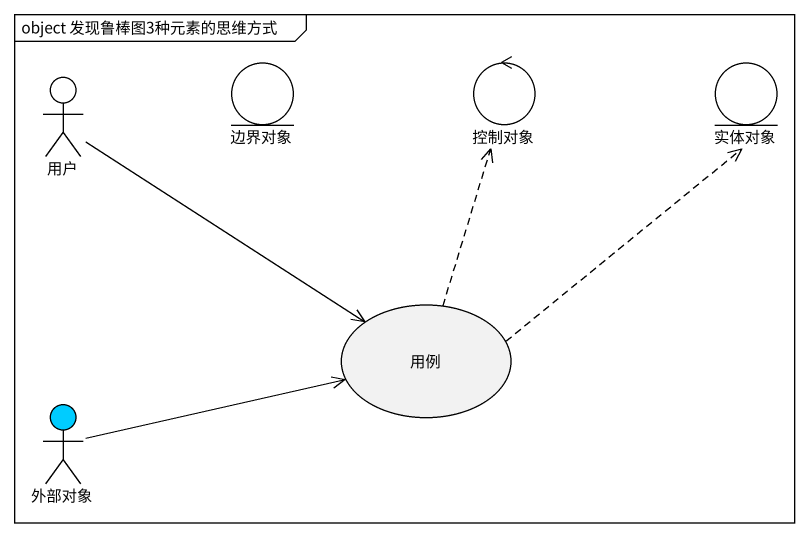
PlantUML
@startuml
mainframe object 发现鲁棒图3种元素的思维方式
entity 边界对象
control 控制对象
entity 实体对象
actor 用户
usecase 用例
actor 外部对象 #00CCFF
用户 -right-> 用例
用例 .up.> 控制对象
用例 .up.> 实体对象
外部对象 -right-> 用例
@enduml
